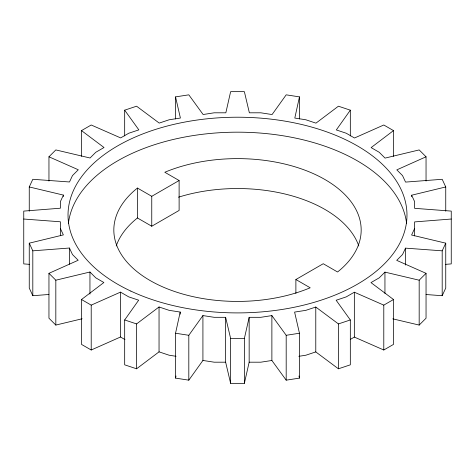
<?xml version="1.0" encoding="UTF-8"?>
<svg xmlns="http://www.w3.org/2000/svg" width="475" height="475" viewBox="0 0 475 475"><rect width="100%" height="100%" fill="white"/><g stroke="black" fill="none" stroke-linecap="round" stroke-linejoin="round"><path stroke-width="0.71" d="M414.61 228.523L411.588 235.024L445.746 243.17L442.189 250.83L405.502 248.14L402.539 254.529L396.708 260.359L426.045 273.327L419.176 280.202L384.946 272.122L379.222 277.845L370.975 282.601L393.502 299.517L383.788 305.128L354.344 292.208L346.245 296.881L336.152 300.248L350.324 319.954L350.324 364.83L338.426 368.796L338.426 323.92L315.78 307.04L305.858 310.341L294.601 312.087L299.458 333.236L299.458 378.118L286.188 380.166L286.188 335.291L271.878 315.602L260.817 317.312L249.161 317.312L249.161 362.193L244.37 383.349L230.63 383.349L230.63 338.467L225.637 317.312L214.183 317.312L202.92 315.572L202.92 360.448L188.812 380.166L175.542 378.118L175.542 333.236L180.197 312.057L169.142 310.341L159.042 306.981L136.574 323.92L136.574 368.796L124.676 364.83L124.676 319.954L138.67 300.188L128.755 296.881L120.508 292.125L91.212 305.128L81.498 299.517L103.877 282.518L95.778 277.845L89.947 272.015L55.824 280.202L48.955 273.327L78.191 260.252L72.461 254.529L69.445 248.027L32.811 250.83L29.254 243.17L63.359 234.905L60.39 228.523M175.542 378.118L176.005 375.998M175.542 118.958L175.542 96.882L188.812 94.834L203.122 114.522L214.183 112.807L225.839 112.807L230.63 91.651L244.37 91.651L249.363 112.807L260.817 112.807L272.08 114.552L286.188 94.834L299.458 96.882L294.803 118.067L305.858 119.777L315.958 123.144L338.426 106.204L350.324 110.17L350.324 135.921M244.37 383.349L244.37 338.467L249.161 317.312M29.254 211.232L29.254 186.954L32.811 179.289L69.498 181.978L72.461 175.596L78.292 169.765L48.955 156.792L55.824 149.922L90.054 158.003L95.778 152.279L104.025 147.517L81.498 130.601L91.212 124.996L120.656 137.916L128.755 133.238L138.848 129.871L124.676 110.17L136.574 106.204L159.22 123.084L169.142 119.777L180.399 118.038L175.542 96.882M29.254 186.954L63.413 195.1L60.39 201.602L60.39 208.21L23.75 211.096L23.75 263.904L29.61 264.349M426.045 294.53L442.189 295.711L445.746 288.046L445.746 243.17M350.324 110.17L336.33 129.936L346.245 133.238L354.492 137.999L383.788 124.996L393.502 130.601L393.502 156.352M188.812 380.166L188.812 335.291L202.92 315.572M392.789 318.85L419.176 325.078L426.045 318.208L426.045 273.327M393.502 130.601L371.123 147.6L379.222 152.279L385.053 158.104L419.176 149.922L426.045 156.792L426.045 181.07M136.574 368.796L159.042 351.856L159.042 306.981M151.757 196.312L179.117 180.518L179.117 210.437L151.757 226.231L137.447 217.972L137.447 188.053L151.757 196.312L151.757 226.231M295.883 293.39L295.883 279.526L323.243 263.726L337.553 271.991A123.672 71.398 0 0 0 324.947 179.532A123.672 71.398 0 0 0 164.807 172.259L179.117 180.518M350.603 339.245L354.344 337.084L383.788 350.004L393.502 344.399L393.502 299.517M426.045 156.792L396.809 169.866L402.539 175.596L405.555 182.097L442.189 179.289L445.746 186.954L445.746 211.232M81.498 299.517L81.498 344.399L91.212 350.004L120.508 337.001L124.949 339.566M338.426 323.92L350.324 319.954M338.426 368.796L315.78 351.916L305.858 355.223L298.822 356.309M411.641 196.686L411.641 195.213L445.746 186.954M48.955 273.327L48.955 318.208L55.824 325.078L82.127 318.772M286.188 335.291L299.458 333.236M286.188 380.166L271.878 360.478L260.817 362.193L249.161 362.193M451.25 219.028L414.61 221.914L414.61 235.891M445.39 264.367L451.25 263.904L451.25 211.096L414.61 208.329L414.61 201.602L411.641 195.213M29.254 243.17L29.254 288.046L32.811 295.711L48.931 294.476M230.63 338.467L244.37 338.467M230.63 383.349L225.637 362.193L214.183 362.193L202.92 360.448M23.75 219.028L60.39 221.789L60.39 235.772M175.542 333.236L188.812 335.291M176.053 356.292L169.142 355.223L159.042 351.856M124.676 319.954L136.574 323.92M295.883 279.526L310.193 287.785A123.672 71.398 0 0 1 150.053 280.505A123.672 71.398 0 0 1 137.447 188.053M298.971 375.998L299.458 378.118M442.189 250.83L442.189 295.711M419.176 280.202L419.176 325.078M405.502 248.14L405.502 265.062M384.946 272.122L384.946 293.455M383.788 305.128L383.788 350.004M354.344 292.208L354.344 337.084M315.78 307.04L315.78 351.916M299.458 96.882L299.458 118.958M271.878 315.602L271.878 360.478M225.637 317.312L225.637 362.193M180.197 312.057L180.197 314.26M124.676 110.17L124.676 135.921M120.508 292.125L120.508 337.001M91.212 305.128L91.212 350.004M89.947 272.015L89.947 294.084M81.498 130.601L81.498 156.352M69.445 248.027L69.445 264.213M63.413 195.1L63.413 196.567M55.824 280.202L55.824 325.078M48.955 156.792L48.955 181.07M32.811 250.83L32.811 295.711M116.203 246.014A123.672 71.398 0 0 1 137.447 217.972M178.493 197.19A123.672 71.398 0 0 1 358.797 246.014M68.412 223.44A169.474 97.844 0 0 1 237.5 132.175A169.474 97.844 0 0 1 406.588 223.44M130.845 291.098A169.474 97.844 0 0 0 404.89 230.369A169.474 97.844 0 0 0 176.765 123.714A169.474 97.844 0 0 0 130.845 291.098"/></g></svg>
